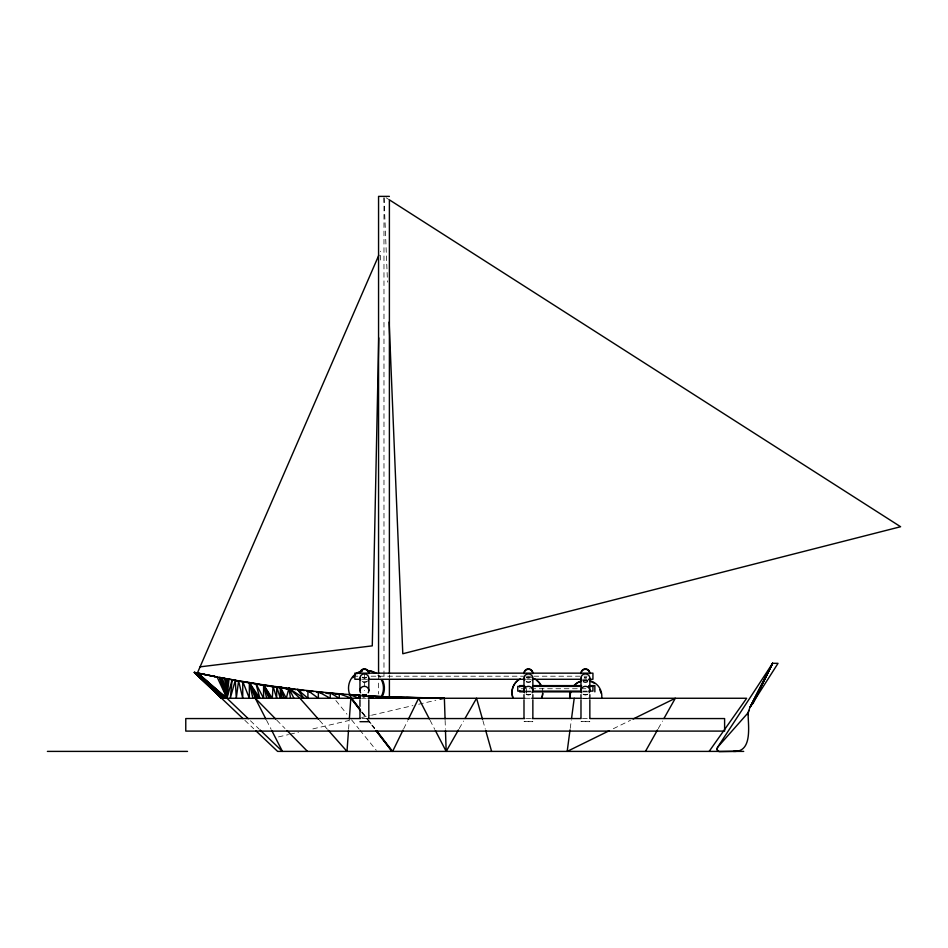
<?xml version="1.0" encoding="UTF-8"?>
<svg xmlns="http://www.w3.org/2000/svg" width="948" height="948" viewBox="0 0 948 948"><rect width="100%" height="100%" fill="white"/><g stroke="black" fill="none" stroke-linecap="round" stroke-linejoin="round"><path stroke-width="0.71" stroke-dasharray="4.74 3.56" d="M380.373 260.048L380.563 251.232M348.591 729.249L349.231 720.397M570.222 728.42L571.371 719.805M403.682 728.811L407.581 720.847M658.244 728.621L662.51 721.037M459.199 728.621L463.548 721.037M613.344 728.716L630.479 720.29M278.439 736.928L288.476 734.593M289.91 734.25L298.513 732.247M312.864 728.905L348.722 720.551M361.591 717.553L370.147 715.562M371.58 715.23L412.973 705.585M418.684 704.245L435.807 700.264M354.86 676.208L357.823 676.208M371.154 676.208L525.133 676.208M526.602 676.208L532.503 676.208M533.973 676.208L582.617 676.208M584.098 676.208L587.049 676.208M362.266 679.266L366.71 679.266M526.602 679.266L531.022 679.266M582.617 679.266L587.049 679.266M521.139 688.734L529.991 688.734M531.022 688.734L580.117 688.734M581.148 688.734L587.049 688.734M526.602 691.104L531.022 691.104M582.617 691.104L587.049 691.104M526.211 691.862L530.643 691.862M583.198 691.862L587.63 691.862M361.532 698.261L367.682 698.261M525.476 698.261L531.544 698.261M582.89 698.261L587.464 698.261M582.629 698.605L588.317 698.605M361.935 718.56L367.86 718.56M526.247 718.56L530.69 718.56M582.499 718.56L588.424 718.56M362.823 695.536L367.86 696.033M363.048 696.164L367.16 696.425M362.148 695.322L367.871 695.702M367.196 696.128L363.025 695.678L367.16 696.342M368.523 696.519L360.24 695.382L365.407 698.261L365.407 695.69M386.132 197.765L389.391 199.85M244.833 720.314L253.72 728.751M250.426 720.741L258.958 728.917M276.78 720.136L284.969 728.479M319.523 720.397L327.368 729.249M335.888 700.536L346.968 714.188M351.589 719.876L358.913 728.882M359.825 730.007L376.273 750.271M362.195 712.126L374.721 728.289M361.579 712.126L374.128 728.289M362.053 712.126L367.338 719.058M368.227 720.207L374.401 728.289M430.06 720.29L434.765 729.368M266.542 720.29L271.175 729.368M482.899 720.634L485.281 729.024M384.035 197.859L387.495 282.125M445.122 720.397L445.43 729.249M526.59 688.473L526.59 693.486M389.391 675.095L389.391 678.045M383.976 197.859L383.976 678.045M378.56 674.822L378.56 694.031M364.387 673.72L364.387 690.63M366.603 694.197A4.432 4.432 0 0 1 362.172 694.197M366.603 681.292A4.432 4.361 0 0 1 362.172 681.292M366.603 677.536A4.432 4.408 0 0 1 362.172 677.536M366.603 677.121A4.432 4.432 0 0 1 362.172 677.121M367.516 681.221A4.432 4.266 0 0 1 361.259 681.221M366.603 694.351A4.432 4.29 0 0 1 362.172 694.351M530.643 694.197A4.432 4.432 0 0 1 526.211 694.197M529.577 677.559A4.432 4.432 0 0 1 526.211 677.121M530.643 681.896A4.432 4.266 0 0 1 526.211 681.896M529.577 677.974A4.432 4.408 0 0 1 526.211 677.536M530.643 694.351A4.432 4.29 0 0 1 526.211 694.351M530.643 681.292A4.432 4.361 0 0 1 526.211 681.292M586.563 677.974A4.432 4.408 0 0 1 584.264 677.974M586.563 677.559A4.432 4.432 0 0 1 584.264 677.559M587.63 681.896A4.432 4.266 0 0 1 583.198 681.896M587.63 694.197A4.432 4.432 0 0 1 583.198 694.197M587.63 694.351A4.432 4.29 0 0 1 583.198 694.351M587.63 681.292A4.432 4.361 0 0 1 583.198 681.292M532.373 677.927A15.369 15.358 0 0 0 527.444 677.109L527.266 677.109A15.369 15.358 0 0 1 529.766 677.322M542.268 688.438A15.369 15.358 0 0 1 542.813 692.159M582.664 680.628A15.82 15.796 59.3 0 1 588.258 680.427M583.21 680.771A15.82 15.796 59.3 0 1 589.893 681.245M377.731 675.106A17.526 17.467 -90 0 1 379.733 677.263M378.679 675.106A17.526 17.467 -90 0 1 380.681 677.263M524.149 721.629L532.859 721.689L524.149 721.629M581.136 721.629L589.846 721.689L581.136 721.629"/><path stroke-width="1.42" d="M378.738 337.879L372.28 645.861L200.075 666.847M194.494 672.464L221.512 698.261L360.24 698.261L360.24 695.382C311.406 691.993 262.774 685.7 214.686 676.516L197.528 673.08L226.963 698.261L227.496 678.863L229.641 679.396L229.013 679.135L226.963 698.261L248.293 718.702M733.385 751.397C752.7 752.629 748.173 725.824 748.15 714.733L748.185 713.643M348.485 730.73L346.992 751.397L328.352 730.363M349.338 718.928L350.831 698.261L360.69 710.964M570.032 729.853L567.188 751.397L609.386 730.659M571.561 718.371L574.215 698.261M749.868 707.516L778.035 663.327L772.596 663.327L749.868 707.516L748.292 712.564L717.565 747.308L716.984 748.967L717.482 750.603L719.271 751.622L737.437 751.29M296.143 689.706L288.915 688.331L286.284 698.261L280.335 687.217L288.156 688.686M242.984 718.596L194.269 672.416L217.104 676.967L226.963 698.261L232.142 679.716L242.747 681.813M378.785 255.308L197.385 673.044L224.723 698.261L196.556 672.879L224.06 698.261L196.165 672.796L194.233 672.416L215.184 676.611M235.187 680.474L238.6 681.079M752.961 703.582L772.596 663.327L717.565 747.308L717.15 749.536L718.466 751.397M403.03 730.138L392.614 751.397L376.51 730.6M408.233 719.52L418.649 698.261L394.273 697.61M752.238 704.245L772.596 663.327L750.378 706.627M751.563 704.98L772.596 663.327L750.946 705.774M349.374 695.263L349.753 694.564A17.526 17.467 -90 0 1 354.872 674.561M645.446 751.397L657.533 729.889M663.932 718.501L675.32 698.261L633.122 718.999M435.44 730.659L446.176 751.397L458.476 729.889M464.994 718.501L476.571 698.261L482.508 719.236M709.14 751.397L746.657 698.261L588.672 698.261M440.097 699.257L444.375 698.261L445.074 718.928M213.62 676.268L214.686 676.516L211.594 675.888M219.355 677.405L226.963 698.261L226.868 678.863L220.019 677.5M420.225 698.048L429.93 698.261L427.347 698.107M434.907 698.178L436.957 698.119L429.93 697.977M389.391 196.378L378.56 196.378L378.56 673.341M360.785 679.266L354.86 679.266L354.86 673.151L592.938 673.151L592.938 679.266L588.518 679.266M368.191 679.266L525.133 679.266M532.503 679.266L581.148 679.266M524.09 685.617L519.67 685.617L519.67 686.968M532.942 685.617L581.586 685.617M588.957 685.617L594.858 685.617L594.858 691.862M525.133 686.376L517.762 686.376L517.762 691.104L525.133 691.104M532.503 686.376L581.148 686.376M588.518 686.376L592.938 686.376L592.938 691.104L588.518 691.104M532.503 691.104L581.148 691.104M524.908 691.862L519.67 691.862L519.67 690.511M532.101 691.862L581.74 691.862M350.701 694.564L349.753 694.564L351.459 698.261L360.287 709.815M368.049 695.844L382.186 696.638A17.526 17.467 -90 0 0 382.293 679.716M381.262 697.254L389.391 697.254L389.391 679.526M368.049 698.261L524.955 698.261M531.721 698.261L581.776 698.261M360.453 718.56L185.772 718.56L185.772 731.098L724.604 731.098L724.604 718.56L589.905 718.56M367.86 718.56L524.765 718.56M532.172 718.56L581.017 718.56M359.956 721.689L368.819 721.689M47.4 751.397L187.514 751.397M743.706 751.397L277.61 751.397L255.865 730.79M368.357 695.796L381.238 696.638L389.96 698.261L389.96 697.017L437.621 698.202M440.322 698.226L444.375 698.261L381.238 696.638A17.526 17.467 -90 0 0 381.345 679.716M361.2 695.322L349.753 694.564L358.948 698.261L358.948 695.275L360.24 698.261M368.049 696.543L373.322 698.261L373.322 696.164L381.238 698.261L381.238 696.638L389.924 697.29M335.699 694.126L343.603 694.41M389.96 697.017L398.101 698.261L398.101 697.361L404.346 697.906M316.596 692.277L319.322 692.55M326.148 693.249L328.873 693.533M398.101 697.361L406.609 698.261L406.609 697.527L422.926 697.846M299.035 690.263L301.725 690.582M307.105 691.234L309.795 691.554M381.238 696.638L386.417 697.266M277.136 687.359L279.85 687.727M283.76 688.272L287.315 688.769L280.335 687.217L280.335 698.261L276.686 686.743L287.315 688.769M260.866 684.871L239.974 681.316M263.58 685.297L267.644 685.937M270.346 686.364L281.212 687.833M323.635 692.621L318.362 691.779L318.362 698.261L307.922 690.606L307.922 698.261L297.494 689.445L304.308 690.582M326.278 693.035L328.92 693.462M320.685 692.692L318.362 691.779L330.236 698.261L330.236 692.905L339.799 694.469M313.598 691.53L307.922 690.606L311.134 691.72M316.431 692.004L319.263 692.467M307.045 691.033L309.771 691.495M208.761 675.332L207.126 675M203.417 674.253L204.14 674.407M206.711 674.917L206.249 674.822M210.243 675.628L211.309 675.841M229.013 679.135L232.142 679.716L230.293 698.261L235.27 680.285L236.289 698.261L238.6 680.83L242.747 698.261L242.747 681.517L255.948 683.686L263.58 698.261L263.58 684.812L273.06 686.79M262.3 685.025L255.948 683.686L259.871 698.261L249.348 682.607L249.348 698.261L242.747 681.517M277.859 687.016L281.39 687.833M226.572 678.697L227.496 678.863M219.841 677.5L226.963 698.261L225.66 678.626M290.562 698.261L288.915 688.331L292.079 689.421M330.236 692.905L339.277 698.261L339.277 693.758L351.459 698.261L360.406 709.815M293.927 698.261L288.915 688.331L303.917 698.261L297.494 689.445M198.049 673.175L226.193 698.261L197.385 673.044L225.434 698.261M288.915 688.331L299.912 698.261L318.54 719.295M196.165 672.796L223.444 698.261L195.418 672.653L222.448 698.261L195.087 672.582L221.595 698.261L194.767 672.523L221.512 698.261M222.069 698.261L195.087 672.582L221.785 698.261M260.025 729.936L282.433 751.397L271.839 730.659M258.235 698.261L249.348 682.607L255.285 698.261L275.761 719.094M287.019 730.553L307.496 751.397M375.918 730.6L392.057 751.397L376.166 730.6M266.684 698.261L263.58 684.812L272.277 698.261L273.06 686.21L276.686 698.261L276.686 686.743M268.971 698.261L263.58 684.812L271.187 698.261M418.649 698.261L429.397 718.999M255.285 698.261L265.878 718.999M263.58 684.812L270.109 698.261M256.754 698.261L249.348 682.607L252.903 698.261M284.139 698.261L280.335 687.217L282.006 698.261M485.672 730.422L491.609 751.397M224.629 678.341L226.963 698.261L221.157 677.749M222.567 677.962L226.963 698.261M389.142 322.047L402.793 653.753L900.6 526.733L389.391 199.85L389.391 673.613M445.477 730.73L446.176 751.397M589.846 678.199L589.846 690.63M589.846 694.694L589.846 697.029M589.846 699.79L589.846 717.766M580.982 678.199L580.982 690.63M580.982 694.694L580.982 697.029M580.982 699.79L580.982 717.766M532.859 678.199L532.859 690.63M532.859 694.694L532.859 697.029M532.859 699.79L532.859 717.766M523.995 678.199L523.995 690.63M523.995 694.694L523.995 697.029M523.995 699.79L523.995 717.766M368.819 678.199L368.819 690.63M368.819 699.79L368.819 717.766M359.956 678.199L359.956 690.63M359.956 699.79L359.956 706.343M359.956 710.016L359.956 717.766M570.886 691.578A15.82 15.796 59.3 0 0 570.388 698.261L569.819 698.605A15.82 15.796 59.3 0 1 570.317 691.91M574.109 685.7A15.82 15.796 59.3 0 1 581.574 680.901M590.462 680.901A15.82 15.796 59.3 0 1 601.684 698.261M542.789 693.403A15.369 15.358 0 0 1 541.687 698.261M513.212 698.261A15.369 15.358 0 0 1 520.227 678.91M534.672 678.91A15.369 15.358 0 0 1 541.415 686.079M367.137 670.591A17.526 17.467 -90 0 1 375.408 673.329M356.033 673.684A17.526 17.467 -90 0 1 361.318 671.196M542.611 693.403A15.369 15.358 0 0 1 541.509 698.261M513.034 698.261A15.369 15.358 0 0 1 517.952 680.273M536.592 680.273A15.369 15.358 0 0 1 541.237 686.079M359.956 673.72A4.432 4.408 0 0 1 364.387 669.3A4.432 4.408 0 0 1 368.819 673.72M359.956 673.281A4.432 4.432 0 0 1 364.387 668.85A4.432 4.432 0 0 1 368.819 673.281M360.548 680.332A4.432 4.266 0 0 1 361.544 674.929A4.432 4.266 0 0 1 367.231 674.929A4.432 4.266 0 0 1 368.227 680.332M360.548 692.775A4.432 4.29 0 0 1 361.544 687.347A4.432 4.29 0 0 1 367.243 687.347A4.432 4.29 0 0 1 368.227 692.775M523.995 673.281A4.432 4.432 0 0 1 528.427 668.85A4.432 4.432 0 0 1 532.859 673.281M524.588 680.332A4.432 4.266 0 0 1 525.583 674.929A4.432 4.266 0 0 1 531.283 674.929A4.432 4.266 0 0 1 532.266 680.332M523.995 673.72A4.432 4.408 0 0 1 528.427 669.3A4.432 4.408 0 0 1 532.859 673.72M524.588 692.775A4.432 4.29 0 0 1 525.583 687.347A4.432 4.29 0 0 1 531.283 687.347A4.432 4.29 0 0 1 532.266 692.775M580.982 673.281A4.432 4.432 0 0 1 585.414 668.85A4.432 4.432 0 0 1 589.846 673.281M580.982 673.72A4.432 4.408 0 0 1 585.414 669.3A4.432 4.408 0 0 1 589.846 673.72M581.574 680.332A4.432 4.266 0 0 1 582.558 674.929A4.432 4.266 0 0 1 588.258 674.929A4.432 4.266 0 0 1 589.253 680.332M581.574 692.775A4.432 4.29 0 0 1 582.558 687.347A4.432 4.29 0 0 1 588.258 687.347A4.432 4.29 0 0 1 589.253 692.775M748.15 714.733A16.104 16.104 0 0 1 748.719 710.467M573.54 686.032A15.82 15.796 59.3 0 1 581.005 681.245M589.893 681.245A15.82 15.796 59.3 0 1 593.969 683.105M599.811 689.812A15.82 15.796 59.3 0 1 600.89 693.012M368.085 670.591A17.526 17.467 -90 0 1 376.356 673.329M352.798 677.784A17.526 17.467 -90 0 1 354.718 675.557M356.981 673.684A17.526 17.467 -90 0 1 362.266 671.196"/></g></svg>
